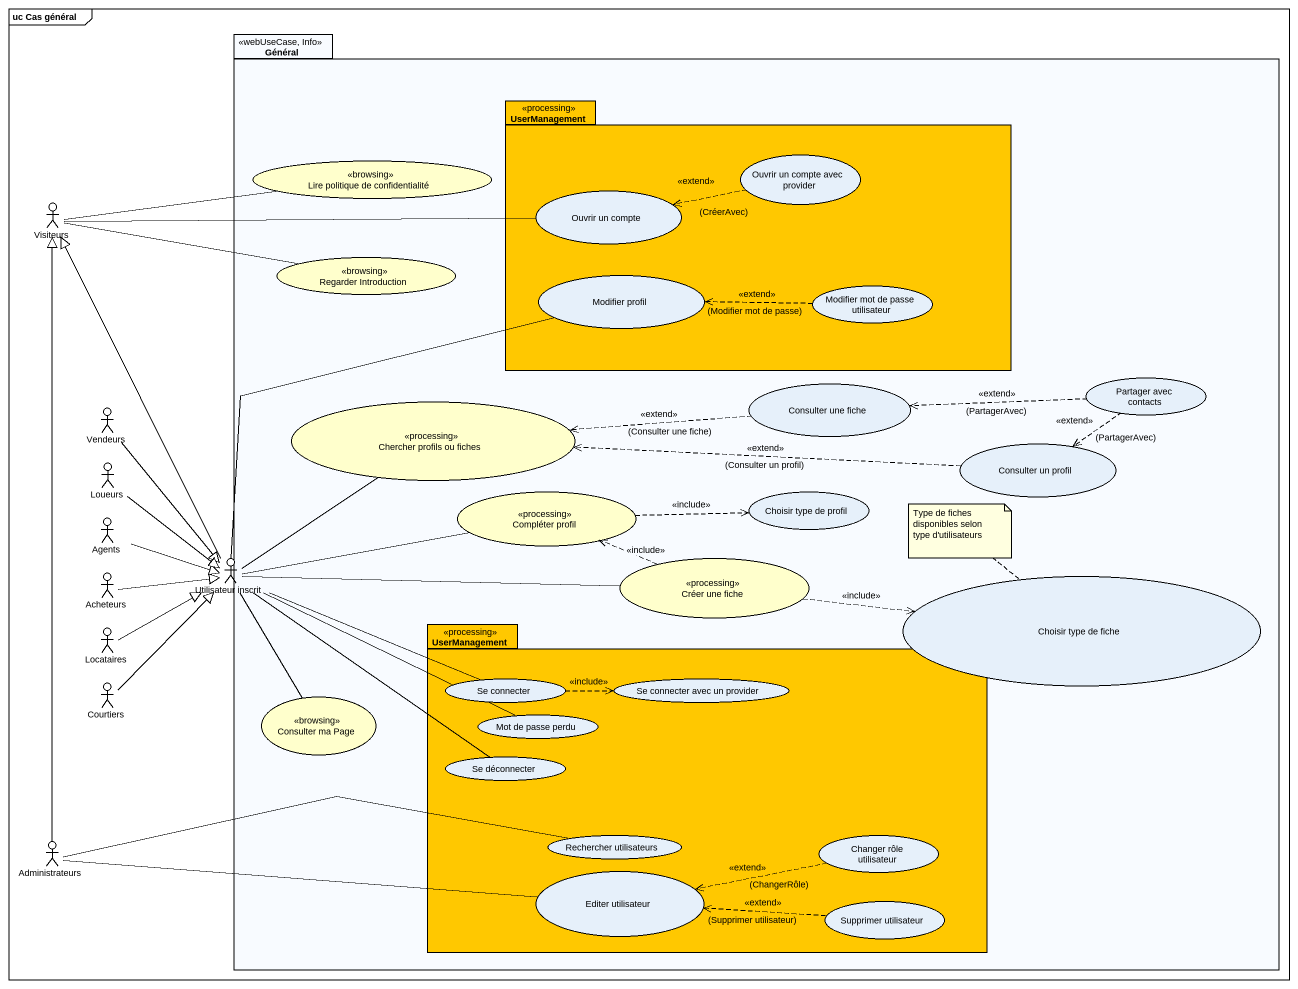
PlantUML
@startuml
mainframe uc Cas général
package Général <<webUseCase, Info>> {
  package UserManagement <<processing>> #FFC800 {
    usecase "Ouvrir un compte avec provider" as Ouvrir_un_compte_avec
    usecase "Ouvrir un compte" as Ouvrir_un_compte
    usecase "Modifier profil" as Modifier_profil
    usecase "Modifier mot de passe utilisateur" as Modifier_mot_de_passe
  }
  usecase "Lire politique de confidentialité" as Lire_politique_de <<browsing>> #FFFFCC
  usecase "Regarder Introduction" as Regarder_Introduction <<browsing>> #FFFFCC
  usecase "Chercher profils ou fiches" as Chercher_profils_ou_fiches <<processing>> #FFFFCC
  usecase "Consulter une fiche" as Consulter_une_fiche
  usecase "Partager avec contacts" as Partager_avec_contacts
  usecase "Consulter un profil" as Consulter_un_profil
  usecase "Compléter profil" as Compléter_profil <<processing>> #FFFFCC
  usecase "Choisir type de profil" as Choisir_type_de_profil
  usecase "Créer une fiche" as Créer_une_fiche <<processing>> #FFFFCC
  usecase "Choisir type de fiche" as Choisir_type_de_fiche
  package "UserManagement" as UserManagement_2 <<processing>> #FFC800 {
    usecase "Se connecter" as Se_connecter
    usecase "Se connecter avec un provider" as Se_connecter_avec_un
    usecase "Mot de passe perdu" as Mot_de_passe_perdu
    usecase "Se déconnecter" as Se_déconnecter
    usecase "Rechercher utilisateurs" as Rechercher_utilisateurs
    usecase "Changer rôle utilisateur" as Changer_rôle_utilisateur
    usecase "Editer utilisateur" as Editer_utilisateur
    usecase "Supprimer utilisateur" as Supprimer_utilisateur
  }
  usecase "Consulter ma Page" as Consulter_ma_Page <<browsing>> #FFFFCC
}
actor Visiteurs
actor Vendeurs
actor Loueurs
actor Agents
actor Acheteurs
actor "Utilisateur inscrit" as Utilisateur_inscrit
actor Locataires
actor Courtiers
actor Administrateurs
Ouvrir_un_compte_avec .left.> Ouvrir_un_compte : <<extend>>\n(CréerAvec)
Visiteurs -right- Lire_politique_de
Visiteurs -right- Ouvrir_un_compte
Visiteurs -right- Regarder_Introduction
Modifier_mot_de_passe .left.> Modifier_profil : <<extend>>\n(Modifier mot de passe)
Consulter_une_fiche .left.> Chercher_profils_ou_fiches : <<extend>>\n(Consulter une fiche)
Partager_avec_contacts .left.> Consulter_une_fiche : <<extend>>\n(PartagerAvec)
Partager_avec_contacts ..> Consulter_un_profil : <<extend>>\n(PartagerAvec)
Vendeurs --|> Utilisateur_inscrit
Loueurs --|> Utilisateur_inscrit
Consulter_un_profil .left.> Chercher_profils_ou_fiches : <<extend>>\n(Consulter un profil)
Agents -right-|> Utilisateur_inscrit
Compléter_profil .right.> Choisir_type_de_profil : <<include>>
Acheteurs -right-|> Utilisateur_inscrit
Utilisateur_inscrit -up-|> Visiteurs
Utilisateur_inscrit -up- Modifier_profil
Utilisateur_inscrit -up- Chercher_profils_ou_fiches
Utilisateur_inscrit -right- Compléter_profil
Utilisateur_inscrit -right- Créer_une_fiche
Utilisateur_inscrit -- Consulter_ma_Page
Utilisateur_inscrit -right- Se_connecter
Utilisateur_inscrit -right- Mot_de_passe_perdu
Utilisateur_inscrit -- Se_déconnecter
Créer_une_fiche .left.> Compléter_profil : <<include>>
Créer_une_fiche .right.> Choisir_type_de_fiche : <<include>>
Locataires -right-|> Utilisateur_inscrit
Courtiers -up-|> Utilisateur_inscrit
Se_connecter .right.> Se_connecter_avec_un : <<include>>
Administrateurs -up-|> Visiteurs
Administrateurs -right- Rechercher_utilisateurs
Administrateurs -right- Editer_utilisateur
Changer_rôle_utilisateur .left.> Editer_utilisateur : <<extend>>\n(ChangerRôle)
Supprimer_utilisateur .left.> Editer_utilisateur : <<extend>>\n(Supprimer utilisateur)
note top of Choisir_type_de_fiche : Type de fiches disponibles selon type d'utilisateurs
@enduml
